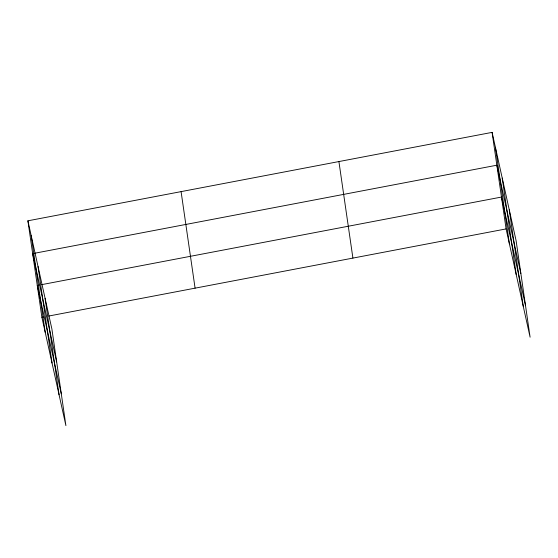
<?xml version="1.0" encoding="UTF-8"?>
<svg xmlns="http://www.w3.org/2000/svg" width="558" height="558" viewBox="0 0 558 558"><rect width="100%" height="100%" fill="white"/><g stroke="black" fill="none" stroke-linecap="round" stroke-linejoin="round"><path stroke-width="0.84" d="M27.9 220.808L51.908 329.087L65.907 425.621L41.899 317.342L27.9 220.808L492.093 132.379L516.101 240.658L530.1 337.192L506.092 228.913L492.093 132.379M38.983 285.159L37.281 285.487L61.282 393.767M41.536 284.671L501.475 197.058L525.483 305.338M41.899 317.342L43.601 317.014M48.706 316.044L506.092 228.913M520.858 273.483L496.857 165.203L32.657 253.625L56.665 361.912M509.266 209.836L523.264 306.37M502.228 178.079L516.227 274.613M495.392 147.256L509.391 243.79M338.908 161.562L352.907 258.096M181.085 191.624L195.084 288.158M45.072 298.265L59.071 394.799M38.035 266.508L52.033 363.042M31.199 235.685L45.198 332.219"/></g></svg>
